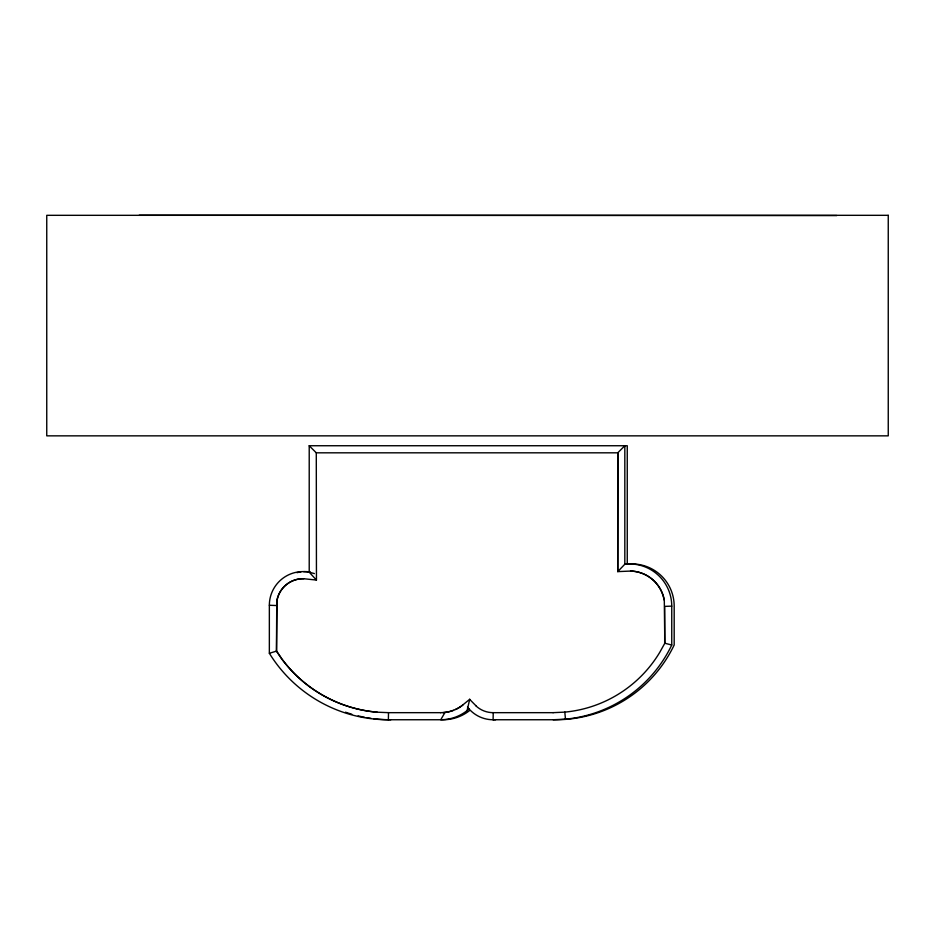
<?xml version="1.0" encoding="UTF-8"?>
<svg xmlns="http://www.w3.org/2000/svg" width="935" height="935" viewBox="0 0 935 935"><rect width="100%" height="100%" fill="white"/><g stroke="black" fill="none" stroke-linecap="round" stroke-linejoin="round"><path stroke-width="1.4" d="M627.256 564.214L627.256 445.738L309.216 445.738L316.287 452.82L617.906 452.82L617.743 571.612L624.825 564.214L627.256 564.214A42.192 42.145 -90 0 1 674.182 606.137L674.182 644.998A131.601 131.473 -90 0 1 555.612 719.751L493.096 719.751L493.236 712.669L553.169 712.669M469.499 710.623A42.624 42.578 90 0 1 443.167 719.751L388.364 719.751L388.516 712.669L440.782 712.669M388.668 712.669L377.109 712.189A132.875 132.747 90 0 1 281.692 658.883L276.433 651.099L276.783 601.03A26.554 26.531 -90 0 1 303.688 578.718L316.451 580.062L316.287 452.82M445.025 712.412L440.736 719.751A42.624 42.578 -90 0 0 467.068 710.623L469.721 699.287L462.685 705.048A35.53 35.507 -90 0 1 445.025 712.412L442.886 712.599M467.068 710.623L469.043 708.964A32.246 32.222 -90 0 0 493.096 719.751M309.216 445.738L309.216 572.185A33.66 33.625 -90 0 0 269.35 605.261L269.35 653.273L276.585 651.099L281.856 658.883A132.875 132.747 -90 0 0 377.272 712.189M553.017 712.669L564.974 712.119M553.181 719.751L565.476 719.179A131.601 131.473 -90 0 0 671.751 644.998L671.751 606.137A42.192 42.145 -90 0 0 624.825 564.214L624.825 445.738L617.743 452.82L617.743 571.612L630.693 571.063A35.086 35.051 -90 0 1 664.282 600.013M671.751 606.137L664.68 606.383L664.68 643.21L671.751 644.998M440.619 712.669L443.038 712.599A35.53 35.507 90 0 0 453.522 710.343M139.221 215.249L836.79 215.564M316.451 580.062L309.216 572.185L314.394 573.599M493.388 712.669L491.179 712.587A25.163 25.14 -90 0 1 475.67 705.633M269.35 605.261L276.433 605.541M469.569 699.287L475.822 705.633M467.477 707.059L469.043 708.964M565.476 719.179L564.81 712.119A124.507 124.378 -90 0 0 659.841 652.198L664.832 643.21L664.317 601.228A35.086 35.051 -90 0 0 630.541 571.063M276.585 651.099L276.947 601.03A26.554 26.531 -90 0 1 303.852 578.718M495.527 719.751A32.246 32.222 -90 0 1 493.061 719.658M390.795 719.751A139.97 139.829 -90 0 1 373.696 718.699M371.09 718.361A139.97 139.829 -90 0 1 367.186 717.741M364.592 717.274A139.97 139.829 -90 0 1 358.14 715.883M351.782 714.2A139.97 139.829 -90 0 1 345.494 712.201M303.63 571.647A33.66 33.625 -90 0 1 310.326 571.963M297.003 572.676A33.66 33.625 -90 0 1 300.953 571.893M388.364 719.751A139.97 139.829 90 0 1 269.35 653.273M462.848 705.048A35.53 35.507 90 0 1 455.509 709.513M888.25 215.319L46.75 215.319L46.75 435.85L888.25 435.85L888.25 215.319"/></g></svg>
